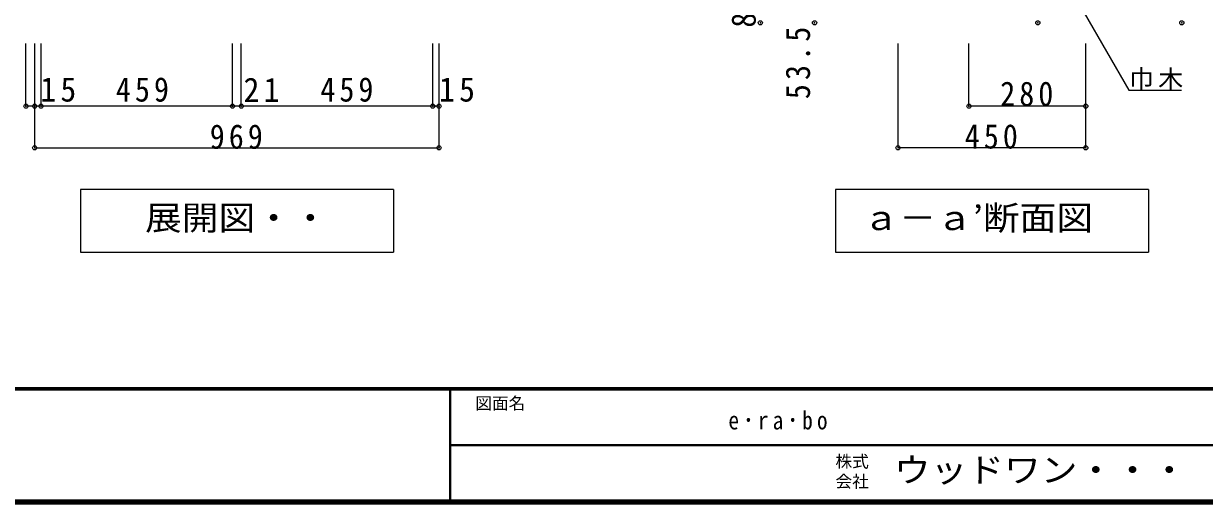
# Model space of a CAD drawing. Units: millimetres at full size, sheet at 1:20; details may follow other scales. Extents: x -3922 to 3878, y -2932 to 2722.
# Drawn here: x -1044 to 1785, y -2864 to -1713 of the extents above; entities that cross this region are included whole.
import ezdxf
from ezdxf.enums import TextEntityAlignment as Align

# ---------------------------------------------------------------- set-up
doc = ezdxf.new("R2010")
doc.units = ezdxf.units.MM
doc.header["$LTSCALE"] = 20
doc.header["$PDMODE"] = 32
doc.header["$PDSIZE"] = 10
for name, color, linetype, lineweight in [('0-A_文字', 7, 'Continuous', 18), ('0-B_寸法', 7, 'Continuous', 9), ('F-1_枠', 6, 'Continuous', 40)]:
    doc.layers.add(name, color=color, linetype=linetype, lineweight=lineweight)
doc.layers.add('F-A_文字', color=7, linetype='Continuous')
doc.styles.add('ＭＳ ゴシック', font='')
doc.styles.get('ＭＳ ゴシック').set_extended_font_data('MS Gothic')

msp = doc.modelspace()

# ---------------------------------------------------------------- linework, layer by layer
at = {"layer": '0-A_文字'}
for p, q in [((1497.46, -1687.54), (1604.54, -1873.01)), ((1604.54, -1873.01), (1730.57, -1873.01)), ((-908.23, -2111.27), (-908.23, -2261.27)), ((-158.23, -2111.27), (-908.23, -2111.27)), ((-158.23, -2111.27), (-158.23, -2261.27)), ((901.27, -2111.27), (901.27, -2261.27)), ((1651.27, -2111.27), (901.27, -2111.27)), ((1651.27, -2111.27), (1651.27, -2261.27)), ((-908.23, -2261.27), (-158.23, -2261.27)), ((901.27, -2261.27), (1651.27, -2261.27))]:
    msp.add_line(p, q, dxfattribs=at)
at = {"layer": '0-B_寸法', "color": 4}
for p, q in [((-1038.73, -1911.27), (-1038.73, -1761.27)), ((-1002.73, -1911.27), (-1002.73, -1761.27)), ((-543.73, -1911.27), (-543.73, -1761.27)), ((-522.73, -1911.27), (-522.73, -1761.27)), ((-63.73, -1911.27), (-63.73, -1761.27)), ((-48.73, -1911.27), (-48.73, -1761.27)), ((1051.27, -2011.27), (1051.27, -1761.27)), ((1221.27, -1911.27), (1221.27, -1761.27)), ((1501.27, -2011.27), (1501.27, -1761.27)), ((-1017.73, -1911.27), (-1038.73, -1911.27)), ((-1017.73, -2011.27), (-1017.73, -1911.27)), ((-543.73, -1911.27), (-1002.73, -1911.27)), ((-522.73, -1911.27), (-543.73, -1911.27)), ((-63.73, -1911.27), (-522.73, -1911.27)), ((-48.73, -1911.27), (-63.73, -1911.27)), ((-48.73, -2011.27), (-48.73, -1911.27)), ((1501.27, -1911.27), (1221.27, -1911.27)), ((-1017.73, -2011.27), (-48.73, -2011.27)), ((1501.27, -2011.27), (1051.27, -2011.27))]:
    msp.add_line(p, q, dxfattribs=at)
msp.add_lwpolyline([(-1002.73, -1911.27), (-1017.73, -1911.27), (-1017.73, -1761.27)], dxfattribs=at)
at = {"layer": '0-B_寸法'}
for p in [(721.27, -1711.27), (851.27, -1711.27), (1386.27, -1711.27), (1731.27, -1711.27), (-1038.73, -1911.27), (-1017.73, -1911.27), (-1002.73, -1911.27), (-543.73, -1911.27), (-522.73, -1911.27), (-63.73, -1911.27), (-48.73, -1911.27), (1221.27, -1911.27), (1501.27, -1911.27), (-1017.73, -2011.27), (-48.73, -2011.27), (1051.27, -2011.27), (1501.27, -2011.27)]:
    msp.add_point(p, dxfattribs=at)
at = {"layer": 'F-1_枠'}
for p, q in [((3877.97, -2587.71), (-3922.03, -2587.71)), ((3877.97, -2591.04), (-3922.03, -2591.04)), ((-22.03, -2591.04), (-22.03, -2857.71)), ((-22.03, -2724.37), (3871.3, -2724.38)), ((3877.97, -2857.71), (-3922.03, -2857.71)), ((3877.97, -2861.04), (-3922.03, -2861.04)), ((3877.97, -2864.37), (-3922.03, -2864.37))]:
    msp.add_line(p, q, dxfattribs=at)

# ---------------------------------------------------------------- texts
at = {"layer": '0-A_文字', "style": 'ＭＳ ゴシック', "width": 1.1}
for s, p in [('展開図・・', (-753.23, -2226.27)), ('ａ－ａ’断面図', (966.27, -2226.27))]:
    msp.add_text(s, height=58.65, dxfattribs=at).set_placement(p, align=Align.BOTTOM_LEFT)
at = {"layer": '0-A_文字', "insert": (1604.54, -1873.01), "char_height": 43.99, "attachment_point": 7, "style": 'ＭＳ ゴシック'}
msp.add_mtext('\\T1.17;巾木', dxfattribs=at)
at = {"layer": '0-B_寸法', "char_height": 58.65, "attachment_point": 7, "rotation": 90, "style": 'ＭＳ ゴシック'}
for s, insert in [('\\T1.28;\\W0.9;85.5', (711.27, -1722.78)), ('\\T1.28;\\W0.9;53.5', (841.27, -1894.43))]:
    msp.add_mtext(s, dxfattribs=dict(at, insert=insert))
at = {"layer": '0-B_寸法', "char_height": 58.65, "attachment_point": 7, "style": 'ＭＳ ゴシック'}
for s, insert in [('\\T1.27;\\W0.95;15', (-1004.38, -1901.27)), ('\\T1.27;\\W0.9;459', (-823.23, -1901.27)), ('\\T1.27;\\W0.95;21', (-517.24, -1901.27)), ('\\T1.27;\\W0.9;459', (-333.23, -1901.27)), ('\\T1.27;\\W0.95;15', (-48.73, -1901.27)), ('\\T1.27;\\W0.9;280', (1296.27, -1911.62)), ('\\T1.27;\\W0.9;969', (-598.23, -2014.42)), ('\\T1.27;\\W0.9;450', (1211.27, -2013.92))]:
    msp.add_mtext(s, dxfattribs=dict(at, insert=insert))
at = {"layer": 'F-A_文字', "style": 'ＭＳ ゴシック'}
for s, p in [('図面名', (37.97, -2647.71)), ('株式', (901.3, -2787.04)), ('会社', (901.3, -2835.04))]:
    msp.add_text(s, height=29.33, dxfattribs=at).set_placement(p, align=Align.BOTTOM_LEFT)
at = {"layer": 'F-A_文字', "style": 'ＭＳ ゴシック', "width": 1.1}
msp.add_text('ウッドワン・・・', height=58.65, dxfattribs=at).set_placement((1041.3, -2831.04), align=Align.BOTTOM_LEFT)
at = {"layer": 'F-A_文字', "insert": (644.64, -2687.71), "char_height": 43.99, "attachment_point": 7, "style": 'ＭＳ ゴシック'}
msp.add_mtext('\\T1.39;\\W0.85;e･ra･bo', dxfattribs=at)

doc.saveas('drawing.dxf')
